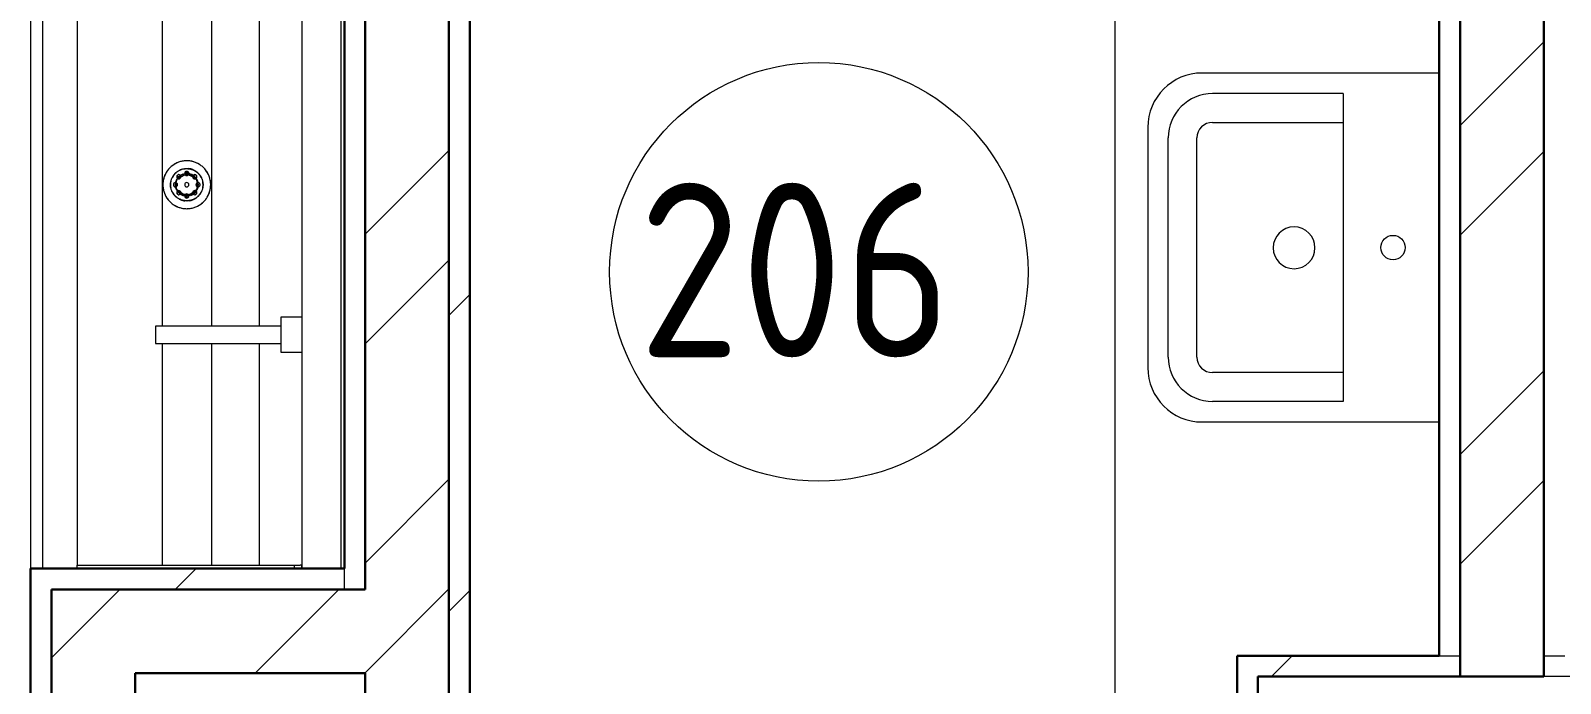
# Model space of a CAD drawing. Header units: millimetres. Extents: x -325553 to 627452, y -28539 to 738858.
# Drawn here: x 116862 to 119055, y 428064 to 429000 of the extents above; entities that cross this region are included whole.
import ezdxf

# ---------------------------------------------------------------- set-up
doc = ezdxf.new("R2010")
doc.units = ezdxf.units.MM
doc.linetypes.add('ADSK_Линия сетки', pattern=[25, 20, -2.5, 0, -2.5])
for name, color, linetype, lineweight in [('Марки помещений', 252, 'Continuous', 20), ('Обобщенные модели', 252, 'Continuous', 18), ('Оси', 252, 'Continuous', 9), ('Сантехника', 252, 'Continuous', 9), ('Стены внутренние', 7, 'Continuous', 18), ('Стены наружные', 7, 'Continuous', 18), ('Стены штриховка', 7, 'Continuous', 9)]:
    doc.layers.add(name, color=color, linetype=linetype, lineweight=lineweight)
doc.styles.add('GOST Common_2', font='', dxfattribs={"width": 0.9, "height": 250})
doc.styles.get('GOST Common_2').set_extended_font_data('GOST type B')

# ---------------------------------------------------------------- blocks, each defined once
blk = doc.blocks.new('2 этаж')
at = {"layer": 'Марки помещений', "color": 251, "true_color": 0x636466}
blk.add_circle((117251.3, -9264.2), 300, dxfattribs=at)
at = {"layer": 'Обобщенные модели', "color": 251, "true_color": 0x636466}
for p, q in [((118141, -8979.2), (117801, -8979.2)), ((118003, -9008.7), (117815.9, -9008.7)), ((118003, -9008.7), (118003, -9449.8)), ((117723, -9057.2), (117723, -9229.4)), ((117815.9, -9050), (118003, -9050)), ((117752.3, -9386.3), (117752.3, -9072.2)), ((117793.6, -9386.3), (117793.6, -9072.2)), ((117723, -9229.4), (117723, -9401.3)), ((118003, -9408.5), (117815.9, -9408.5)), ((118003, -9449.8), (117815.9, -9449.8)), ((117801, -9479.3), (118141, -9479.3))]:
    blk.add_line(p, q, dxfattribs=at)
blk.add_circle((118074.7, -9229.3), 17.5, dxfattribs=at)
for centre, radius, start, end in [((117801, -9057.2), 78, 90, 180), ((117815.9, -9072.2), 63.6, 90, 180), ((117815.9, -9072.2), 22.3, 90, 180), ((117932.8, -9229.7), 30, 90, 270), ((117932.8, -9229.7), 30, 270, 90), ((117815.9, -9386.3), 63.6, 180, 270), ((117815.9, -9386.3), 22.3, 180, 270), ((117801, -9401.3), 78, 180, 270)]:
    blk.add_arc(centre, radius, start, end, dxfattribs=at)
at = {"layer": 'Оси', "color": 251, "linetype": 'ADSK_Линия сетки', "ltscale": 100, "true_color": 0x636466}
blk.add_line((117676, -1139.3), (117676, -32265.4), dxfattribs=at)
at = {"layer": 'Сантехника', "color": 251, "true_color": 0x636466}
for p, q in [((116121, -7919.3), (116121, -9689.3)), ((116138, -7919.3), (116138, -9689.3)), ((116188, -7924.3), (116188, -9684.3)), ((116510, -7924.3), (116510, -9684.3)), ((116566, -7919.3), (116566, -9689.3)), ((116309.9, -8816.8), (116309.9, -9341.8)), ((116380.6, -8816.8), (116380.6, -9341.8)), ((116448.6, -8816.7), (116448.6, -9341.8)), ((116480, -9341.8), (116300, -9341.8)), ((116300, -9341.8), (116300, -9366.8)), ((116510, -9329.3), (116480, -9329.3)), ((116480, -9329.3), (116480, -9379.3)), ((116300, -9366.8), (116480, -9366.8)), ((116309.9, -9366.8), (116309.9, -9684.3)), ((116380.6, -9366.8), (116380.6, -9684.3)), ((116448.6, -9366.7), (116448.6, -9684.3)), ((116480, -9379.3), (116510, -9379.3)), ((116188, -9689.3), (116188, -9684.3)), ((116188, -9684.3), (116499.1, -9684.3)), ((116499.1, -9684.3), (116507.6, -9684.3)), ((116499.1, -9684.3), (116499.1, -9689.3)), ((116510, -9684.3), (116507.6, -9684.3)), ((116510, -9684.3), (116510, -9689.3)), ((116510, -9689.3), (116510, -9684.3))]:
    blk.add_line(p, q, dxfattribs=at)
at = {"layer": 'Сантехника', "color": 251, "true_color": 0x636466, "flags": 128}
for points in [[(116379.3, -9139.3), (116379.3, -9137.9), (116379.2, -9136.5), (116379.1, -9135.1), (116378.9, -9133.8), (116378.6, -9132.4), (116378.3, -9131.1), (116378, -9129.8), (116377.6, -9128.5), (116377.1, -9127.2), (116376.6, -9125.9), (116376, -9124.6), (116375.4, -9123.4), (116374.8, -9122.2), (116374.1, -9121), (116373.3, -9119.9), (116372.5, -9118.8), (116371.7, -9117.7), (116370.8, -9116.6), (116369.9, -9115.6), (116368.9, -9114.6), (116367.9, -9113.7), (116366.9, -9112.8), (116365.8, -9112), (116364.7, -9111.2), (116363.5, -9110.4), (116362.4, -9109.7), (116361.2, -9109), (116359.9, -9108.4), (116358.7, -9107.8), (116357.4, -9107.3), (116356.1, -9106.8), (116354.8, -9106.4), (116353.5, -9106), (116352.2, -9105.7), (116350.8, -9105.5), (116349.5, -9105.2), (116348.1, -9105.1), (116346.7, -9105), (116345.4, -9105), (116344, -9105), (116342.6, -9105), (116341.3, -9105.2), (116339.9, -9105.3), (116338.6, -9105.6), (116337.2, -9105.9), (116335.9, -9106.2), (116334.6, -9106.6), (116333.3, -9107), (116332, -9107.5), (116330.7, -9108.1), (116329.5, -9108.7), (116328.3, -9109.3), (116327.1, -9110), (116325.9, -9110.7), (116324.8, -9111.5), (116323.7, -9112.4), (116322.7, -9113.2), (116321.6, -9114.1), (116320.7, -9115.1), (116319.7, -9116.1), (116318.8, -9117.1), (116317.9, -9118.2), (116317.1, -9119.3), (116316.3, -9120.4), (116315.6, -9121.6), (116314.9, -9122.8), (116314.3, -9124), (116313.7, -9125.2), (116313.2, -9126.5), (116312.7, -9127.8), (116312.3, -9129.1), (116311.9, -9130.4), (116311.5, -9131.7), (116311.3, -9133.1), (116311, -9134.4), (116310.9, -9135.8), (116310.8, -9137.1), (116310.7, -9138.5), (116310.7, -9139.3)], [(116321.7, -9139.3), (116321.7, -9138.3), (116321.8, -9137.4), (116321.9, -9136.5), (116322, -9135.5), (116322.2, -9134.6), (116322.4, -9133.7), (116322.6, -9132.8), (116322.9, -9131.9), (116323.2, -9131), (116323.5, -9130.2), (116323.9, -9129.3), (116324.3, -9128.5), (116324.8, -9127.7), (116325.3, -9126.9), (116325.8, -9126.1), (116326.3, -9125.3), (116326.9, -9124.6), (116327.5, -9123.9), (116328.1, -9123.2), (116328.8, -9122.5), (116329.5, -9121.9), (116330.2, -9121.3), (116330.9, -9120.7), (116331.6, -9120.2), (116332.4, -9119.6), (116333.2, -9119.2), (116334, -9118.7), (116334.9, -9118.3), (116335.7, -9117.9), (116336.6, -9117.5), (116337.4, -9117.2), (116338.3, -9116.9), (116339.2, -9116.7), (116340.1, -9116.5), (116341, -9116.3), (116342, -9116.2), (116342.9, -9116), (116343.8, -9116), (116344.8, -9116), (116345.7, -9116), (116346.6, -9116), (116347.5, -9116.1), (116348.5, -9116.2), (116349.4, -9116.4), (116350.3, -9116.6), (116351.2, -9116.8), (116352.1, -9117.1), (116353, -9117.4), (116353.8, -9117.7), (116354.7, -9118.1), (116355.5, -9118.5), (116356.4, -9118.9), (116357.2, -9119.4), (116358, -9119.9), (116358.7, -9120.4), (116359.5, -9121), (116360.2, -9121.6), (116360.9, -9122.2), (116361.5, -9122.8), (116362.2, -9123.5), (116362.8, -9124.2), (116363.4, -9124.9), (116363.9, -9125.7), (116364.5, -9126.5), (116365, -9127.2), (116365.4, -9128.1), (116365.9, -9128.9), (116366.3, -9129.7), (116366.6, -9130.6), (116367, -9131.4), (116367.3, -9132.3), (116367.5, -9133.2), (116367.7, -9134.1), (116367.9, -9135), (116368.1, -9136), (116368.2, -9136.9), (116368.3, -9137.8), (116368.3, -9138.8), (116368.3, -9139.3)], [(116324.6, -9128.6), (116325, -9127.8), (116325.5, -9127), (116326, -9126.2), (116326.5, -9125.5), (116327.1, -9124.8), (116327.7, -9124.1), (116328.3, -9123.4), (116329, -9122.7), (116329.6, -9122.1), (116330.3, -9121.5), (116331, -9120.9)], [(116328.5, -9122.8), (116327.8, -9123.5), (116327.2, -9124.2), (116326.6, -9124.9), (116326.1, -9125.7), (116325.5, -9126.5), (116325, -9127.2), (116324.6, -9128.1)], [(116331.8, -9120.4), (116332.6, -9119.9), (116333.3, -9119.4), (116334.1, -9118.9), (116335, -9118.5), (116335.8, -9118.1), (116336.7, -9117.8), (116337.5, -9117.5)], [(116337, -9117.4), (116336.2, -9117.7), (116335.3, -9118.1), (116334.5, -9118.5)], [(116341.1, -9116.6), (116342, -9116.4), (116342.9, -9116.3), (116343.8, -9116.2), (116344.8, -9116.2), (116345.7, -9116.2), (116346.6, -9116.3), (116347.5, -9116.4), (116348.4, -9116.5), (116349.3, -9116.6), (116350.2, -9116.8), (116351.1, -9117), (116352, -9117.3), (116352.9, -9117.6), (116353.7, -9117.9), (116354.6, -9118.3), (116355.4, -9118.7), (116356.2, -9119.1), (116357, -9119.6), (116357.8, -9120.1), (116358.6, -9120.6), (116359.3, -9121.2), (116360, -9121.8), (116360.7, -9122.4), (116361.4, -9123), (116362, -9123.7), (116362.6, -9124.4), (116363.2, -9125.1), (116363.7, -9125.8), (116364.3, -9126.6), (116364.7, -9127.4), (116365.2, -9128.2)], [(116341.6, -9123.4), (116342.3, -9123.3), (116342.9, -9123.2), (116343.5, -9123.1), (116344.2, -9123.1), (116344.8, -9123.1), (116345.5, -9123.1), (116346.1, -9123.1), (116346.8, -9123.1), (116347.4, -9123.2), (116348.1, -9123.3)], [(116356, -9118.7), (116355.2, -9118.3), (116354.3, -9117.9), (116353.4, -9117.5), (116352.6, -9117.2), (116351.7, -9116.9), (116350.8, -9116.7), (116349.9, -9116.5), (116349, -9116.3), (116348, -9116.2)], [(116365.2, -9127.7), (116364.7, -9126.9), (116364.2, -9126.1), (116363.7, -9125.3), (116363.1, -9124.6), (116362.5, -9123.9), (116361.9, -9123.2), (116361.2, -9122.5)], [(116310.7, -9139.3), (116310.7, -9140.6), (116310.8, -9142), (116311, -9143.4), (116311.1, -9144.7), (116311.4, -9146.1), (116311.7, -9147.4), (116312, -9148.7), (116312.4, -9150), (116312.9, -9151.3), (116313.4, -9152.6), (116314, -9153.9), (116314.6, -9155.1), (116315.2, -9156.3), (116315.9, -9157.5), (116316.7, -9158.6), (116317.5, -9159.7), (116318.3, -9160.8), (116319.2, -9161.9), (116320.1, -9162.9), (116321.1, -9163.9), (116322.1, -9164.8), (116323.2, -9165.7), (116324.2, -9166.5), (116325.3, -9167.4), (116326.5, -9168.1), (116327.6, -9168.8), (116328.8, -9169.5), (116330.1, -9170.1), (116331.3, -9170.7), (116332.6, -9171.2), (116333.9, -9171.7), (116335.2, -9172.1), (116336.5, -9172.5), (116337.8, -9172.8), (116339.2, -9173.1), (116340.5, -9173.3), (116341.9, -9173.4), (116343.3, -9173.5), (116344.6, -9173.6), (116346, -9173.5), (116347.4, -9173.5), (116348.7, -9173.3), (116350.1, -9173.2), (116351.5, -9172.9), (116352.8, -9172.7), (116354.1, -9172.3), (116355.4, -9171.9), (116356.7, -9171.5), (116358, -9171), (116359.3, -9170.4), (116360.5, -9169.8), (116361.7, -9169.2), (116362.9, -9168.5), (116364.1, -9167.8), (116365.2, -9167), (116366.3, -9166.2), (116367.3, -9165.3), (116368.4, -9164.4), (116369.4, -9163.4), (116370.3, -9162.4), (116371.2, -9161.4), (116372.1, -9160.3), (116372.9, -9159.2), (116373.7, -9158.1), (116374.4, -9156.9), (116375.1, -9155.7), (116375.7, -9154.5), (116376.3, -9153.3), (116376.8, -9152), (116377.3, -9150.7), (116377.8, -9149.4), (116378.1, -9148.1), (116378.5, -9146.8), (116378.7, -9145.4), (116379, -9144.1), (116379.1, -9142.7), (116379.2, -9141.4), (116379.3, -9140), (116379.3, -9139.3)], [(116322.1, -9135), (116321.9, -9136), (116321.8, -9136.9), (116321.8, -9137.8), (116321.7, -9138.8), (116321.7, -9139.3)], [(116321.7, -9139.3), (116321.7, -9140.2), (116321.8, -9141.1), (116321.9, -9142), (116322, -9143)], [(116368.3, -9139.3), (116368.3, -9140.2), (116368.2, -9141.1), (116368.1, -9142), (116368, -9143), (116367.8, -9143.9), (116367.6, -9144.8), (116367.4, -9145.7), (116367.1, -9146.6), (116366.8, -9147.5), (116366.5, -9148.3), (116366.1, -9149.2), (116365.7, -9150), (116365.2, -9150.8), (116364.7, -9151.6), (116364.2, -9152.4), (116363.7, -9153.2), (116363.1, -9153.9), (116362.5, -9154.6), (116361.9, -9155.3), (116361.2, -9156), (116360.6, -9156.6), (116359.9, -9157.2), (116359.1, -9157.8), (116358.4, -9158.3), (116357.6, -9158.9), (116356.8, -9159.3), (116356, -9159.8), (116355.2, -9160.2), (116354.3, -9160.6), (116353.4, -9161), (116352.6, -9161.3), (116351.7, -9161.6), (116350.8, -9161.8), (116349.9, -9162), (116349, -9162.2), (116348, -9162.4), (116347.1, -9162.5), (116346.2, -9162.5), (116345.3, -9162.6), (116344.3, -9162.5), (116343.4, -9162.5), (116342.5, -9162.4), (116341.5, -9162.3), (116340.6, -9162.1), (116339.7, -9161.9), (116338.8, -9161.7), (116337.9, -9161.4), (116337, -9161.1), (116336.2, -9160.8), (116335.3, -9160.4), (116334.5, -9160), (116333.6, -9159.6), (116332.8, -9159.1), (116332.1, -9158.6), (116331.3, -9158.1), (116330.6, -9157.5), (116329.8, -9156.9), (116329.1, -9156.3), (116328.5, -9155.7), (116327.8, -9155), (116327.2, -9154.3), (116326.6, -9153.6), (116326.1, -9152.8), (116325.5, -9152.1), (116325, -9151.3), (116324.6, -9150.5), (116324.1, -9149.6), (116323.7, -9148.8), (116323.4, -9147.9), (116323.1, -9147.1), (116322.8, -9146.2), (116322.5, -9145.3), (116322.3, -9144.4), (116322.1, -9143.5), (116321.9, -9142.5), (116321.8, -9141.6), (116321.8, -9140.7), (116321.7, -9139.8), (116321.7, -9139.3)], [(116322, -9139.3), (116322, -9138.3), (116322, -9137.4), (116322.1, -9136.5), (116322.3, -9135.6), (116322.4, -9134.7), (116322.6, -9133.8)], [(116322.5, -9144.3), (116322.3, -9143.4), (116322.2, -9142.5), (116322.1, -9141.6), (116322, -9140.7), (116322, -9139.8), (116322, -9139.3)], [(116328.8, -9139.3), (116328.8, -9138.6), (116328.9, -9138), (116328.9, -9137.3), (116329, -9136.7), (116329.1, -9136), (116329.3, -9135.4), (116329.4, -9134.8), (116329.6, -9134.2), (116329.8, -9133.5), (116330.1, -9132.9), (116330.3, -9132.4), (116330.6, -9131.8), (116330.9, -9131.2), (116331.3, -9130.6), (116331.6, -9130.1), (116332, -9129.6), (116332.4, -9129.1), (116332.8, -9128.6), (116333.3, -9128.1), (116333.7, -9127.6), (116334.2, -9127.2), (116334.7, -9126.8), (116335.2, -9126.4), (116335.7, -9126), (116336.3, -9125.6)], [(116336, -9152.7), (116335.5, -9152.4), (116335, -9152), (116334.5, -9151.5), (116334, -9151.1), (116333.5, -9150.7), (116333.1, -9150.2), (116332.6, -9149.7), (116332.2, -9149.2), (116331.8, -9148.7), (116331.5, -9148.2), (116331.1, -9147.6), (116330.8, -9147), (116330.5, -9146.5), (116330.2, -9145.9), (116330, -9145.3), (116329.7, -9144.7), (116329.5, -9144.1), (116329.4, -9143.4), (116329.2, -9142.8), (116329.1, -9142.2), (116329, -9141.5), (116328.9, -9140.9), (116328.8, -9140.3), (116328.8, -9139.6), (116328.8, -9139.3)], [(116361.2, -9139.3), (116361.2, -9139.9), (116361.2, -9140.5), (116361.1, -9141.2), (116361, -9141.8), (116360.9, -9142.5), (116360.7, -9143.1), (116360.6, -9143.7), (116360.4, -9144.3), (116360.2, -9145), (116359.9, -9145.6), (116359.7, -9146.2), (116359.4, -9146.7), (116359.1, -9147.3), (116358.7, -9147.9), (116358.4, -9148.4), (116358, -9148.9), (116357.6, -9149.4), (116357.2, -9149.9), (116356.7, -9150.4), (116356.3, -9150.9), (116355.8, -9151.3), (116355.3, -9151.7), (116354.8, -9152.1), (116354.3, -9152.5), (116353.8, -9152.9)], [(116354, -9125.8), (116354.5, -9126.2), (116355.1, -9126.5), (116355.6, -9127), (116356, -9127.4), (116356.5, -9127.8), (116357, -9128.3), (116357.4, -9128.8), (116357.8, -9129.3), (116358.2, -9129.8), (116358.5, -9130.4), (116358.9, -9130.9), (116359.2, -9131.5), (116359.5, -9132), (116359.8, -9132.6), (116360, -9133.2), (116360.3, -9133.8), (116360.5, -9134.4), (116360.7, -9135.1), (116360.8, -9135.7), (116360.9, -9136.3), (116361, -9137), (116361.1, -9137.6), (116361.2, -9138.3), (116361.2, -9138.9), (116361.2, -9139.3)], [(116368, -9139.3), (116368, -9140.2), (116368, -9141.1), (116367.9, -9142), (116367.7, -9142.9), (116367.6, -9143.8), (116367.4, -9144.7)], [(116367.5, -9134.2), (116367.7, -9135.1), (116367.8, -9136), (116367.9, -9136.9), (116368, -9137.8), (116368, -9138.8), (116368, -9139.3)], [(116367.9, -9143.5), (116368.1, -9142.5), (116368.2, -9141.6), (116368.3, -9140.7), (116368.3, -9139.8), (116368.3, -9139.3)], [(116368.3, -9139.3), (116368.3, -9138.3), (116368.2, -9137.4), (116368.1, -9136.5), (116368, -9135.5)], [(116358.2, -9158.1), (116357.5, -9158.6), (116356.7, -9159.1), (116355.9, -9159.6), (116355, -9160), (116354.2, -9160.4), (116353.4, -9160.7), (116352.5, -9161), (116351.6, -9161.3), (116350.7, -9161.6), (116349.8, -9161.8), (116348.9, -9162), (116348, -9162.1), (116347.1, -9162.2), (116346.2, -9162.3), (116345.3, -9162.3), (116344.3, -9162.3), (116343.4, -9162.2), (116342.5, -9162.2), (116341.6, -9162), (116340.7, -9161.9), (116339.8, -9161.7), (116338.9, -9161.5), (116338, -9161.2), (116337.1, -9160.9), (116336.3, -9160.6), (116335.4, -9160.2), (116334.6, -9159.8), (116333.8, -9159.4), (116333, -9158.9), (116332.2, -9158.4), (116331.4, -9157.9), (116330.7, -9157.3), (116330, -9156.7), (116329.3, -9156.1), (116328.7, -9155.5), (116328, -9154.8), (116327.4, -9154.1), (116326.8, -9153.4), (116326.3, -9152.7), (116325.8, -9151.9), (116325.3, -9151.1), (116324.8, -9150.3)], [(116324.8, -9150.8), (116325.3, -9151.6), (116325.8, -9152.4), (116326.3, -9153.2), (116326.9, -9153.9), (116327.5, -9154.6), (116328.1, -9155.3), (116328.8, -9156)], [(116334.1, -9159.8), (116334.9, -9160.2), (116335.7, -9160.6), (116336.6, -9161), (116337.4, -9161.3), (116338.3, -9161.6), (116339.2, -9161.8), (116340.1, -9162), (116341, -9162.2), (116342, -9162.4)], [(116348.4, -9155.1), (116347.8, -9155.2), (116347.1, -9155.3), (116346.5, -9155.4), (116345.8, -9155.4), (116345.2, -9155.5), (116344.5, -9155.4), (116343.9, -9155.4), (116343.2, -9155.4), (116342.6, -9155.3), (116342, -9155.2)], [(116348.5, -9162.3), (116349.4, -9162.1), (116350.3, -9161.9), (116351.2, -9161.7), (116352.1, -9161.4), (116353, -9161.1), (116353.8, -9160.8), (116354.7, -9160.4), (116355.5, -9160)], [(116365.4, -9149.9), (116365, -9150.7), (116364.5, -9151.5), (116364, -9152.3), (116363.5, -9153), (116362.9, -9153.7), (116362.3, -9154.4), (116361.7, -9155.1), (116361.1, -9155.8), (116360.4, -9156.4), (116359.7, -9157), (116359, -9157.6)], [(116361.5, -9155.7), (116362.2, -9155), (116362.8, -9154.3), (116363.4, -9153.6), (116363.9, -9152.8), (116364.5, -9152.1), (116365, -9151.3), (116365.4, -9150.5)]]:
    blk.add_lwpolyline(points, dxfattribs=at)
at = {"layer": 'Сантехника', "color": 251, "true_color": 0x636466}
for centre, radius, start, end in [((116345, -9139.3), 34.3, 145.0376, 161.2102), ((116345, -9139.3), 34.3, 133.5244, 136.5478), ((116345, -9139.3), 34.3, 112.2071, 130.7179), ((116345, -9139.3), 15.9, 0, 180), ((116333.6, -9127.8), 3, 45, 225), ((116345, -9139.3), 16.2, 110.5449, 140.3404), ((116333.6, -9127.8), 3, 90, 107.905), ((116345, -9139.3), 13.9, 45, 135), ((116345, -9139.3), 13.9, 47.2881, 135), ((116345, -9139.3), 14.1, 102.5449, 112.5), ((116345, -9139.3), 16.2, 75, 101.028), ((116345, -9123.1), 3, 0, 180), ((116345, -9123.1), 3, 0, 180), ((116345, -9123.1), 3, 180, 255), ((116345, -9123.1), 3, 180, 0), ((116345, -9139.3), 14.1, 91.2949, 96.8501), ((116345, -9139.3), 34.3, 81.2405, 92.6569), ((116345, -9139.3), 18.1, 83.5568, 94.8707), ((116345, -9139.3), 14.1, 80.5238, 95.3542), ((116345, -9139.3), 14.1, 80.0449, 90), ((116345, -9123.1), 3, 285, 0), ((116345, -9139.3), 14.1, 68.7949, 78.75), ((116345, -9139.3), 16.2, 39.3943, 71.4487), ((116345, -9139.3), 34.3, 75.5624, 79.0767), ((116356.5, -9127.8), 3, 315, 134.9968), ((116345, -9139.3), 34.3, 56.5875, 72.8932), ((116356.5, -9127.8), 3, 60, 90), ((116345, -9139.3), 34.3, 21.2703, 38.2302), ((116345, -9139.3), 34.3, 170.2639, 180), ((116345, -9139.3), 34.3, 180, 184.4583), ((116345, -9139.3), 34.3, 186.4389, 190.0463), ((116345, -9139.3), 34.3, 164.3157, 167.198), ((116345, -9139.3), 23, 144, 154.1058), ((116328.8, -9139.3), 3, 90, 180), ((116328.8, -9139.3), 3, 150, 180), ((116328.8, -9139.3), 3, 180, 210), ((116328.8, -9139.3), 3, 180, 270), ((116328.8, -9139.3), 3, 90, 105), ((116328.8, -9139.3), 3, 255, 270), ((116345, -9139.3), 16.2, 158.4339, 180), ((116328.8, -9139.3), 3, 30, 90), ((116328.8, -9139.3), 3, 0, 90), ((116328.8, -9139.3), 3, 270, 0), ((116328.8, -9139.3), 3, 270, 330), ((116345, -9139.3), 15.9, 180, 0), ((116333.6, -9127.8), 3, 135, 195), ((116345, -9139.3), 18.1, 136.1528, 141.4432), ((116345, -9139.3), 14.1, 173.2684, 180), ((116345, -9139.3), 14.1, 180, 186.7316), ((116333.6, -9127.8), 3, 210, 225), ((116333.6, -9127.8), 3, 225, 45), ((116333.6, -9127.8), 3, 225, 285), ((116345, -9139.3), 14.1, 136.2949, 141.7649), ((116345, -9139.3), 14.1, 124.7852, 137.7972), ((116345, -9139.3), 14.1, 125.0449, 135), ((116333.6, -9127.8), 3, 330, 45), ((116345, -9139.3), 14.1, 113.7949, 123.75), ((116345, -9139.3), 3, 0, 180), ((116345, -9139.3), 3, 180, 0), ((116345, -9139.3), 14.1, 57.5449, 67.5), ((116345, -9139.3), 16.2, 290.5449, 335.2568), ((116345, -9139.3), 14.1, 47.9043, 56.25), ((116356.5, -9127.8), 3, 135, 210), ((116356.5, -9127.8), 3, 135, 225), ((116345, -9139.3), 14.1, 45.5187, 52.7822), ((116356.5, -9127.8), 3, 225.0032, 315), ((116345, -9139.3), 14.1, 38.2351, 45), ((116356.5, -9127.8), 3, 255, 315), ((116361.2, -9139.3), 3, 90, 180), ((116361.2, -9139.3), 3, 180, 270), ((116356.5, -9127.8), 3, 345, 45), ((116356.5, -9127.8), 3, 315, 330), ((116361.2, -9139.3), 3, 90, 150), ((116361.2, -9139.3), 3, 210, 270), ((116345, -9139.3), 14.1, 0, 6.7316), ((116345, -9139.3), 14.1, 353.2684, 0), ((116345, -9139.3), 16.2, 338.4339, 0), ((116361.2, -9139.3), 3, 75, 90), ((116361.2, -9139.3), 3, 0, 90), ((116361.2, -9139.3), 3, 270, 0), ((116361.2, -9139.3), 3, 270, 285), ((116345, -9139.3), 23, 25.3123, 36), ((116361.2, -9139.3), 3, 0, 30), ((116361.2, -9139.3), 3, 330, 0), ((116345, -9139.3), 34.3, 344.3157, 347.198), ((116345, -9139.3), 34.3, 6.4389, 10.0463), ((116345, -9139.3), 34.3, 350.2639, 0), ((116345, -9139.3), 34.3, 0, 4.4583), ((116345, -9139.3), 34.3, 200.4173, 218.227), ((116345, -9139.3), 23, 205.3123, 216), ((116345, -9139.3), 34.3, 236.5875, 252.8932), ((116333.6, -9150.7), 3, 135, 315), ((116333.6, -9150.7), 3, 165, 225), ((116333.6, -9150.7), 3, 135, 150), ((116333.6, -9150.7), 3, 75, 135), ((116333.6, -9150.7), 3, 315, 135), ((116345, -9139.3), 16.2, 219.6596, 281.028), ((116333.6, -9150.7), 3, 252.095, 270), ((116345, -9139.3), 14.1, 218.2351, 225), ((116345, -9139.3), 14.1, 222.2028, 235.2148), ((116345, -9139.3), 13.9, 225, 315), ((116345, -9139.3), 13.9, 225, 315), ((116345, -9139.3), 14.1, 226.2949, 236.25), ((116333.6, -9150.7), 3, 315, 30), ((116345, -9139.3), 14.1, 237.5449, 247.5), ((116345, -9139.3), 14.1, 248.7949, 258.75), ((116345, -9155.5), 3, 0, 180), ((116345, -9155.5), 3, 105, 180), ((116345, -9155.5), 3, 180, 0), ((116345, -9155.5), 3, 180, 0), ((116345, -9139.3), 14.1, 263.1499, 270), ((116345, -9139.3), 18.1, 265.1293, 276.4432), ((116345, -9139.3), 14.1, 264.6458, 280.001), ((116345, -9139.3), 14.1, 271.2949, 281.25), ((116345, -9155.5), 3, 0, 75), ((116345, -9139.3), 14.1, 282.5449, 292.5), ((116345, -9139.3), 14.1, 293.7949, 303.75), ((116345, -9139.3), 14.1, 305.0449, 315), ((116356.5, -9150.7), 3, 135, 225), ((116356.5, -9150.7), 3, 150, 225), ((116345, -9139.3), 14.1, 307.2178, 314.4813), ((116356.5, -9150.7), 3, 45, 134.9968), ((116356.5, -9150.7), 3, 225.0032, 45), ((116345, -9139.3), 14.1, 316.2949, 321.7649), ((116356.5, -9150.7), 3, 45, 105), ((116356.5, -9150.7), 3, 270, 300), ((116345, -9139.3), 34.3, 292.2071, 310.7179), ((116345, -9139.3), 18.1, 316.4294, 321.4432), ((116356.5, -9150.7), 3, 30, 45), ((116356.5, -9150.7), 3, 315, 15), ((116345, -9139.3), 23, 324, 334.1058), ((116345, -9139.3), 34.3, 313.5244, 316.5478), ((116345, -9139.3), 34.3, 325.0376, 341.2102), ((116345, -9139.3), 34.3, 255.5624, 259.0767), ((116345, -9139.3), 34.3, 261.2405, 274.5295)]:
    blk.add_arc(centre, radius, start, end, dxfattribs=at)
at = {"layer": 'Стены внутренние', "color": 251, "lineweight": 30, "true_color": 0x636466}
blk.add_line((117881, -9844.3), (117881, -10234.3), dxfattribs=at)
at = {"layer": 'Стены внутренние', "color": 251, "true_color": 0x636466}
blk.add_line((118651, -9844.3), (118291, -9844.3), dxfattribs=at)
at = {"layer": 'Стены наружные', "color": 251, "lineweight": 30, "true_color": 0x636466}
for p, q in [((116601, -7889.3), (116601, -9719.3)), ((116571, -7919.3), (116571, -9689.3)), ((118171, -9844.3), (118171, -8200.9)), ((116721, -10114.3), (116721, -8219.3)), ((116751, -10084.3), (116751, -8249.3)), ((118141, -8249.3), (118141, -9814.3)), ((118291, -9844.3), (118291, -8259.3)), ((116571, -9689.3), (116121, -9689.3)), ((116121, -9689.3), (116121, -10114.3)), ((116601, -9719.3), (116151, -9719.3)), ((116151, -10114.3), (116151, -9719.3)), ((118141, -9814.3), (117851, -9814.3)), ((117851, -9814.3), (117851, -10084.3)), ((116271, -9839.3), (116601, -9839.3)), ((116271, -10114.3), (116271, -9839.3)), ((116601, -9839.3), (116601, -10114.3)), ((117881, -9844.3), (118291, -9844.3))]:
    blk.add_line(p, q, dxfattribs=at)
at = {"layer": 'Стены наружные', "color": 251, "linetype": 'Continuous', "lineweight": 9, "true_color": 0x636466}
for p, q in [((118171, -9054.4), (118291, -8934.4)), ((116601, -9210), (116721, -9090)), ((118171, -9211.6), (118291, -9091.6)), ((116601, -9367.2), (116721, -9247.2)), ((116721, -9326.5), (116751, -9296.5)), ((118171, -9525.9), (118291, -9405.9)), ((116601, -9681.5), (116721, -9561.5)), ((118171, -9683), (118291, -9563)), ((116328.3, -9719.3), (116358.3, -9689.3)), ((116151, -9817.2), (116248.9, -9719.3)), ((116443.2, -9839.3), (116563.2, -9719.3)), ((116601, -9838.6), (116721, -9718.6)), ((116721, -9750.8), (116751, -9720.8)), ((117900.3, -9844.3), (117930.3, -9814.3)), ((116600.4, -9839.3), (116601, -9838.6))]:
    blk.add_line(p, q, dxfattribs=at)
at = {"layer": 'Стены штриховка', "color": 251, "true_color": 0x636466}
for p, q in [((116571, -9719.3), (116571, -9689.3)), ((118141, -9814.3), (118171, -9814.3)), ((118291, -9814.3), (118321, -9814.3))]:
    blk.add_line(p, q, dxfattribs=at)
at = {"layer": 'Марки помещений', "color": 251, "true_color": 0x636466, "style": 'GOST Common_2', "width": 0.9}
blk.add_text('206', height=250, dxfattribs=at).set_placement((116992.6, -9386.5))

msp = doc.modelspace()

# ---------------------------------------------------------------- block references
msp.add_blockref('2 этаж', (740.6, 437918.3))

doc.saveas('drawing.dxf')
